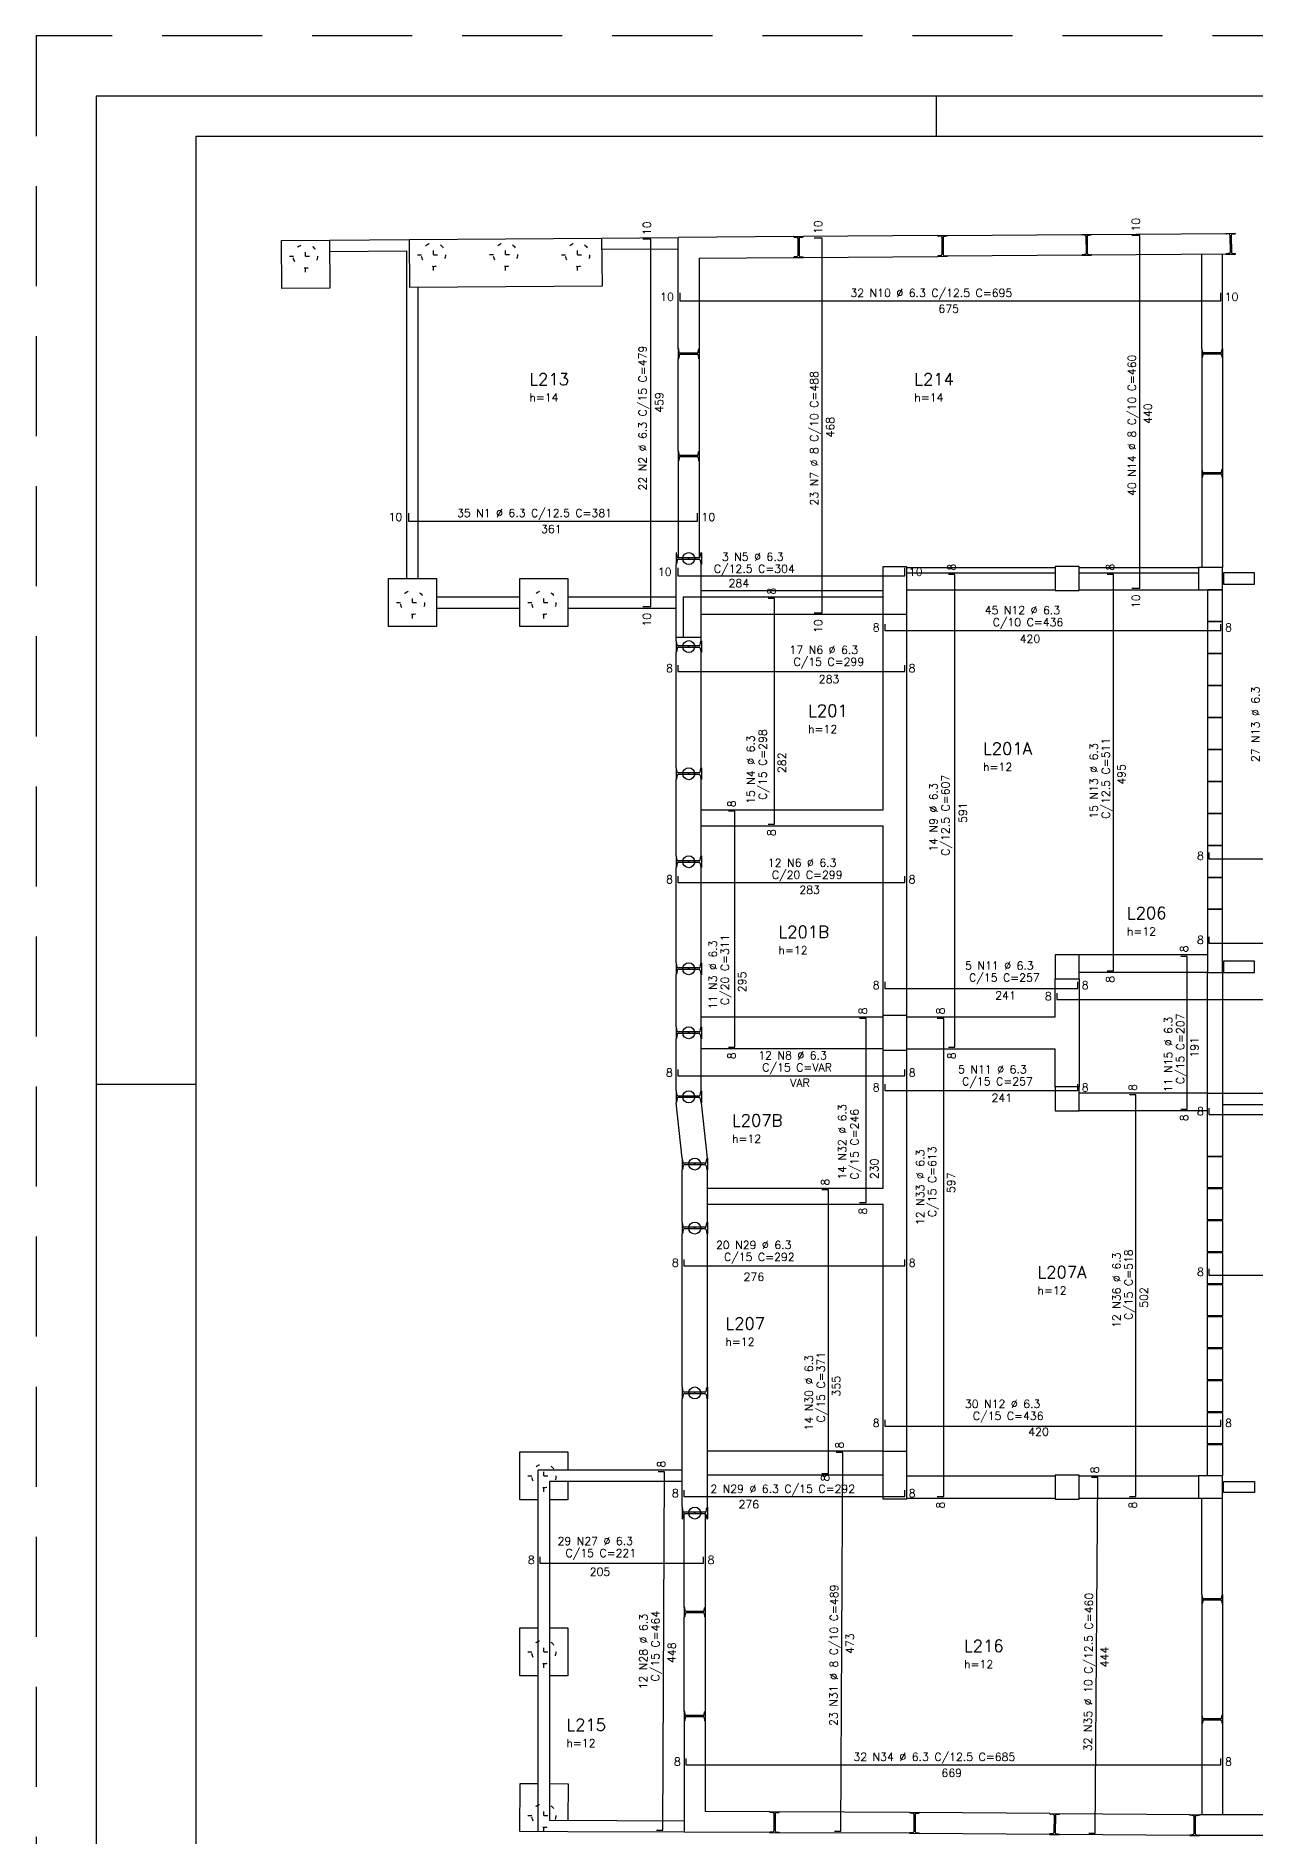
# Model space of a CAD drawing. Extents: x -1 to 121, y -1 to 86.
# Drawn here: x -1.35 to 29.11, y 40.82 to 85.8 of the extents above; entities that cross this region are included whole.
import ezdxf

# ---------------------------------------------------------------- set-up
doc = ezdxf.new("R2010")
doc.units = 0
doc.header["$MEASUREMENT"] = 0
doc.linetypes.add('ESTILO_TQS_0002', pattern=[0.4, 0.1, -0.3])
doc.linetypes.add('HIDDEN', pattern=[0.375, 0.25, -0.125])
doc.layers.get('0').update_dxf_attribs({"linetype": 'CONTINUOUS'})
doc.layers.get('Defpoints').update_dxf_attribs({"linetype": 'CONTINUOUS'})
for name, color, linetype in [('ARQ_FOLHA', 7, 'CONTINUOUS'), ('PENA_01', 1, 'CONTINUOUS'), ('PENA_02', 2, 'CONTINUOUS'), ('PENA_03', 3, 'CONTINUOUS'), ('PENA_05', 5, 'CONTINUOUS')]:
    doc.layers.add(name, color=color, linetype=linetype)
doc.styles.get("Standard").update_dxf_attribs({"font": 'ROMANS.SHX'})

# ---------------------------------------------------------------- blocks, each defined once
blk = doc.blocks.new('FOLHA A0 - 1189 X 841')
at = {"layer": 'ARQ_FOLHA', "color": 1}
for p, q in [((-979, 831), (-979, 841)), ((-1164, 594), (-1189, 594))]:
    blk.add_line(p, q, dxfattribs=at)
for points in [[(-1189, 0), (0, 0), (0, 841), (-1189, 841)], [(-10, 10), (-1164, 10), (-1164, 831), (-10, 831)]]:
    blk.add_lwpolyline(points, close=True, dxfattribs=at)
at = {"layer": 'Defpoints', "color": 8, "linetype": 'HIDDEN', "ltscale": 100}
blk.add_lwpolyline([(-1204, -15), (15, -15), (15, 856), (-1204, 856)], close=True, dxfattribs=at)
blk = doc.blocks.new('*U29')
blk.add_blockref('FOLHA A0 - 1189 X 841', (0, 0))

msp = doc.modelspace()

# ---------------------------------------------------------------- linework, layer by layer
at = {"layer": 'PENA_01', "linetype": 'Continuous'}
for p, q in [((4.787, 80.688), (5.986, 80.697)), ((4.796, 79.488), (4.787, 80.688)), ((5.986, 80.697), (7.988, 80.712)), ((5.986, 80.697), (5.996, 79.497)), ((7.988, 80.712), (12.788, 80.749)), ((7.997, 79.512), (7.988, 80.712)), ((12.788, 80.749), (14.704, 80.764)), ((12.788, 80.749), (12.797, 79.549)), ((17.584, 80.786), (14.704, 80.764)), ((14.704, 77.981), (14.704, 80.764)), ((17.584, 80.786), (17.826, 80.786)), ((17.671, 80.762), (17.596, 80.774)), ((17.689, 80.742), (17.689, 80.311)), ((17.705, 80.506), (17.705, 80.546)), ((17.721, 80.742), (17.721, 80.311)), ((17.739, 80.762), (17.813, 80.774)), ((21.184, 80.812), (17.826, 80.786)), ((21.184, 80.812), (21.426, 80.814)), ((21.271, 80.789), (21.196, 80.8)), ((21.289, 80.769), (21.292, 80.337)), ((21.307, 80.533), (21.307, 80.573)), ((21.321, 80.769), (21.325, 80.337)), ((21.339, 80.789), (21.413, 80.802)), ((21.426, 80.814), (24.784, 80.839)), ((25.025, 80.841), (28.384, 80.866)), ((5.989, 80.417), (7.924, 80.432)), ((7.924, 72.244), (7.924, 80.432)), ((12.79, 80.469), (14.704, 80.484)), ((15.224, 80.248), (17.588, 80.266)), ((15.224, 80.248), (15.224, 77.981)), ((17.584, 80.266), (17.826, 80.266)), ((17.671, 80.29), (17.596, 80.279)), ((17.739, 80.29), (17.813, 80.279)), ((17.826, 80.266), (21.188, 80.292)), ((21.188, 80.292), (21.429, 80.294)), ((21.275, 80.317), (21.2, 80.305)), ((21.342, 80.317), (21.417, 80.306)), ((24.788, 80.319), (21.429, 80.294)), ((28.387, 80.346), (25.029, 80.321)), ((27.784, 77.988), (27.784, 80.341)), ((28.304, 77.988), (28.304, 80.345)), ((5.996, 79.497), (4.796, 79.488)), ((12.797, 79.549), (7.997, 79.512)), ((8.204, 72.244), (8.204, 79.514)), ((14.704, 77.981), (14.704, 77.74)), ((14.728, 77.894), (14.716, 77.969)), ((14.728, 77.827), (14.716, 77.752)), ((15.18, 77.877), (14.748, 77.877)), ((15.18, 77.844), (14.748, 77.844)), ((14.944, 77.861), (14.984, 77.861)), ((15.2, 77.894), (15.212, 77.969)), ((15.2, 77.827), (15.212, 77.752)), ((15.224, 77.981), (15.224, 77.74)), ((14.704, 75.421), (14.704, 77.74)), ((15.224, 77.74), (15.224, 75.421)), ((27.784, 77.746), (27.784, 74.987)), ((28.304, 77.746), (28.304, 74.987)), ((14.704, 75.421), (14.704, 75.18)), ((14.704, 75.18), (14.704, 72.761)), ((14.728, 75.334), (14.716, 75.409)), ((14.728, 75.267), (14.716, 75.192)), ((15.18, 75.317), (14.748, 75.317)), ((15.18, 75.284), (14.748, 75.284)), ((14.944, 75.301), (14.984, 75.301)), ((15.2, 75.334), (15.212, 75.409)), ((15.2, 75.267), (15.212, 75.192)), ((15.224, 75.421), (15.224, 75.18)), ((15.224, 75.18), (15.224, 72.761)), ((27.784, 74.745), (27.784, 72.521)), ((28.304, 74.745), (28.304, 72.521)), ((14.647, 72.888), (14.647, 72.593)), ((14.676, 72.782), (14.662, 72.873)), ((15.252, 72.782), (15.266, 72.873)), ((15.281, 72.888), (15.281, 72.593)), ((14.654, 70.688), (14.654, 72.593)), ((14.676, 72.7), (14.662, 72.608)), ((15.227, 72.761), (14.701, 72.761)), ((15.227, 72.721), (14.701, 72.721)), ((14.944, 72.741), (14.984, 72.741)), ((15.252, 72.7), (15.266, 72.608)), ((15.274, 70.688), (15.274, 72.593)), ((20.404, 72.521), (24.124, 72.521)), ((24.724, 72.521), (27.704, 72.521)), ((7.464, 71.044), (7.464, 72.244)), ((7.464, 72.244), (8.664, 72.244)), ((8.664, 72.244), (8.664, 71.044)), ((10.747, 71.044), (10.747, 72.244)), ((10.747, 72.244), (11.947, 72.244)), ((11.947, 72.244), (11.947, 71.044)), ((29.104, 72.381), (28.324, 72.381)), ((28.324, 72.101), (29.104, 72.101)), ((29.104, 72.101), (29.104, 72.381)), ((8.664, 71.781), (10.747, 71.781)), ((11.947, 71.781), (14.647, 71.781)), ((15.274, 71.941), (19.824, 71.941)), ((20.404, 71.961), (24.124, 71.961)), ((24.724, 71.961), (27.704, 71.961)), ((27.924, 71.961), (27.924, 71.181)), ((28.304, 71.181), (28.304, 71.961)), ((8.664, 71.501), (10.747, 71.501)), ((11.947, 71.501), (14.647, 71.501)), ((19.824, 71.341), (15.274, 71.341)), ((19.824, 66.466), (19.824, 71.341)), ((20.404, 71.341), (20.404, 61.331)), ((27.924, 71.181), (28.304, 71.181)), ((27.924, 71.161), (27.924, 70.381)), ((28.304, 71.161), (27.924, 71.161)), ((28.304, 70.381), (28.304, 71.161)), ((8.664, 71.044), (7.464, 71.044)), ((11.947, 71.044), (10.747, 71.044)), ((14.647, 70.688), (14.647, 70.393)), ((14.654, 70.781), (15.274, 70.781)), ((14.676, 70.582), (14.662, 70.673)), ((15.252, 70.582), (15.266, 70.673)), ((15.281, 70.688), (15.281, 70.393)), ((14.654, 67.513), (14.654, 70.393)), ((14.676, 70.5), (14.662, 70.408)), ((15.227, 70.561), (14.701, 70.561)), ((15.227, 70.521), (14.701, 70.521)), ((14.944, 70.541), (14.984, 70.541)), ((15.252, 70.5), (15.266, 70.408)), ((15.274, 67.513), (15.274, 70.393)), ((27.924, 70.381), (28.304, 70.381)), ((27.924, 70.361), (27.924, 69.581)), ((28.304, 70.361), (27.924, 70.361)), ((28.304, 69.581), (28.304, 70.361)), ((27.924, 69.581), (28.304, 69.581)), ((27.924, 69.561), (27.924, 68.781)), ((28.304, 69.561), (27.924, 69.561)), ((28.304, 68.781), (28.304, 69.561)), ((27.924, 68.781), (28.304, 68.781)), ((27.924, 68.761), (27.924, 67.981)), ((28.304, 68.761), (27.924, 68.761)), ((28.304, 67.981), (28.304, 68.761)), ((27.924, 67.981), (28.304, 67.981)), ((27.924, 67.961), (27.924, 67.181)), ((28.304, 67.961), (27.924, 67.961)), ((28.304, 67.181), (28.304, 67.961)), ((14.647, 67.513), (14.647, 67.218)), ((14.676, 67.407), (14.662, 67.498)), ((15.252, 67.407), (15.266, 67.498)), ((15.281, 67.513), (15.281, 67.218)), ((14.654, 65.313), (14.654, 67.218)), ((14.676, 67.325), (14.662, 67.233)), ((15.227, 67.386), (14.701, 67.386)), ((15.227, 67.346), (14.701, 67.346)), ((14.944, 67.366), (14.984, 67.366)), ((15.252, 67.325), (15.266, 67.233)), ((15.274, 65.313), (15.274, 67.218)), ((27.924, 67.181), (28.304, 67.181)), ((27.924, 67.161), (27.924, 66.381)), ((28.304, 67.161), (27.924, 67.161)), ((28.304, 66.381), (28.304, 67.161)), ((15.274, 66.466), (19.824, 66.466)), ((27.924, 66.381), (28.304, 66.381)), ((27.924, 66.361), (27.924, 65.581)), ((28.304, 66.361), (27.924, 66.361)), ((28.304, 65.581), (28.304, 66.361)), ((15.274, 66.066), (19.824, 66.066)), ((19.824, 61.331), (19.824, 66.066)), ((14.647, 65.313), (14.647, 65.018)), ((14.676, 65.207), (14.662, 65.298)), ((15.252, 65.207), (15.266, 65.298)), ((15.281, 65.313), (15.281, 65.018)), ((27.924, 65.581), (28.304, 65.581)), ((27.924, 65.561), (27.924, 64.781)), ((28.304, 65.561), (27.924, 65.561)), ((28.304, 64.781), (28.304, 65.561)), ((14.654, 62.638), (14.654, 65.018)), ((14.676, 65.125), (14.662, 65.033)), ((15.227, 65.186), (14.701, 65.186)), ((15.227, 65.146), (14.701, 65.146)), ((14.944, 65.166), (14.984, 65.166)), ((15.252, 65.125), (15.266, 65.033)), ((15.274, 62.638), (15.274, 65.018)), ((27.924, 64.781), (28.304, 64.781)), ((27.924, 64.761), (27.924, 63.981)), ((28.304, 64.761), (27.924, 64.761)), ((28.304, 63.981), (28.304, 64.761)), ((27.924, 63.981), (28.304, 63.981)), ((14.647, 62.638), (14.647, 62.344)), ((14.676, 62.532), (14.662, 62.623)), ((15.252, 62.532), (15.266, 62.623)), ((15.281, 62.638), (15.281, 62.344)), ((27.924, 62.841), (24.724, 62.841)), ((29.104, 62.681), (28.324, 62.681)), ((28.324, 62.681), (28.324, 62.401)), ((29.104, 62.401), (29.104, 62.681)), ((14.654, 61.039), (14.654, 62.345)), ((14.676, 62.45), (14.662, 62.359)), ((15.227, 62.511), (14.701, 62.511)), ((15.227, 62.471), (14.701, 62.471)), ((14.944, 62.491), (14.984, 62.491)), ((15.252, 62.45), (15.266, 62.359)), ((15.274, 61.039), (15.274, 62.345)), ((24.124, 61.291), (24.124, 62.241)), ((27.924, 62.401), (24.724, 62.401)), ((24.724, 62.241), (24.724, 59.541)), ((27.924, 59.381), (27.924, 62.401)), ((28.304, 62.401), (28.304, 59.381)), ((28.324, 62.401), (29.104, 62.401)), ((15.274, 61.291), (19.824, 61.291)), ((20.404, 61.291), (24.124, 61.291)), ((14.647, 61.039), (14.647, 60.744)), ((14.654, 59.438), (14.654, 60.744)), ((14.676, 60.933), (14.662, 61.024)), ((14.676, 60.851), (14.662, 60.759)), ((15.227, 60.912), (14.701, 60.912)), ((15.227, 60.872), (14.701, 60.872)), ((14.944, 60.892), (14.984, 60.892)), ((15.252, 60.933), (15.266, 61.024)), ((15.252, 60.851), (15.266, 60.759)), ((15.274, 59.438), (15.274, 60.744)), ((15.281, 61.039), (15.281, 60.744)), ((19.824, 60.491), (15.274, 60.491)), ((19.824, 57.011), (19.824, 60.451)), ((20.404, 60.491), (24.124, 60.491)), ((20.404, 60.451), (20.404, 50.441)), ((24.124, 59.541), (24.124, 60.491)), ((14.647, 59.438), (14.647, 59.144)), ((14.676, 59.332), (14.662, 59.423)), ((15.252, 59.332), (15.266, 59.423)), ((15.281, 59.438), (15.281, 59.144)), ((27.924, 59.381), (24.724, 59.381)), ((28.304, 59.381), (35.124, 59.381)), ((14.804, 57.759), (14.654, 59.145)), ((14.676, 59.25), (14.662, 59.159)), ((15.227, 59.311), (14.701, 59.311)), ((15.227, 59.271), (14.701, 59.271)), ((14.944, 59.291), (14.984, 59.291)), ((15.252, 59.25), (15.266, 59.159)), ((15.274, 59.143), (15.424, 57.758)), ((27.924, 58.941), (24.724, 58.941)), ((28.304, 59.101), (35.124, 59.101)), ((14.797, 57.758), (14.797, 57.464)), ((14.826, 57.652), (14.812, 57.743)), ((15.377, 57.631), (14.851, 57.631)), ((15.377, 57.591), (14.851, 57.591)), ((15.094, 57.611), (15.134, 57.611)), ((15.402, 57.652), (15.416, 57.743)), ((15.431, 57.758), (15.431, 57.464)), ((27.924, 57.021), (27.924, 57.801)), ((27.924, 57.801), (28.304, 57.801)), ((28.304, 57.801), (28.304, 57.021)), ((14.804, 56.158), (14.804, 57.464)), ((14.826, 57.57), (14.812, 57.479)), ((15.402, 57.57), (15.416, 57.479)), ((15.424, 57.464), (15.424, 56.158)), ((15.424, 57.011), (19.824, 57.011)), ((28.304, 57.021), (27.924, 57.021)), ((27.924, 56.221), (27.924, 57.001)), ((27.924, 57.001), (28.304, 57.001)), ((28.304, 57.001), (28.304, 56.221)), ((15.424, 56.611), (19.824, 56.611)), ((19.824, 50.441), (19.824, 56.611)), ((14.797, 56.158), (14.797, 55.864)), ((14.804, 52.038), (14.804, 55.864)), ((14.826, 56.052), (14.812, 56.143)), ((14.826, 55.97), (14.812, 55.879)), ((15.377, 56.031), (14.851, 56.031)), ((15.377, 55.991), (14.851, 55.991)), ((15.094, 56.011), (15.134, 56.011)), ((15.402, 56.052), (15.416, 56.143)), ((15.402, 55.97), (15.416, 55.879)), ((15.424, 55.864), (15.424, 52.038)), ((15.431, 56.158), (15.431, 55.864)), ((28.304, 56.221), (27.924, 56.221)), ((27.924, 55.421), (27.924, 56.201)), ((27.924, 56.201), (28.304, 56.201)), ((28.304, 56.201), (28.304, 55.421)), ((28.304, 55.421), (27.924, 55.421)), ((27.924, 54.621), (27.924, 55.401)), ((27.924, 55.401), (28.304, 55.401)), ((28.304, 55.401), (28.304, 54.621)), ((28.304, 54.621), (27.924, 54.621)), ((27.924, 53.821), (27.924, 54.601)), ((27.924, 54.601), (28.304, 54.601)), ((28.304, 54.601), (28.304, 53.821)), ((28.304, 53.821), (27.924, 53.821)), ((27.924, 53.021), (27.924, 53.801)), ((27.924, 53.801), (28.304, 53.801)), ((28.304, 53.801), (28.304, 53.021)), ((28.304, 53.021), (27.924, 53.021)), ((27.924, 52.221), (27.924, 53.001)), ((27.924, 53.001), (28.304, 53.001)), ((28.304, 53.001), (28.304, 52.221)), ((28.304, 52.221), (27.924, 52.221)), ((27.924, 51.421), (27.924, 52.201)), ((27.924, 52.201), (28.304, 52.201)), ((28.304, 52.201), (28.304, 51.421)), ((14.797, 52.038), (14.797, 51.744)), ((14.804, 49.038), (14.804, 51.744)), ((14.826, 51.932), (14.812, 52.023)), ((14.826, 51.85), (14.812, 51.759)), ((15.377, 51.911), (14.851, 51.911)), ((15.377, 51.871), (14.851, 51.871)), ((15.094, 51.891), (15.134, 51.891)), ((15.402, 51.932), (15.416, 52.023)), ((15.402, 51.85), (15.416, 51.759)), ((15.424, 51.744), (15.424, 49.038)), ((15.431, 52.038), (15.431, 51.744)), ((28.304, 51.421), (27.924, 51.421)), ((27.924, 50.621), (27.924, 51.401)), ((27.924, 51.401), (28.304, 51.401)), ((28.304, 51.401), (28.304, 50.621)), ((10.747, 49.221), (10.747, 50.421)), ((10.747, 50.421), (11.947, 50.421)), ((11.947, 50.421), (11.947, 49.961)), ((19.824, 50.441), (15.424, 50.441)), ((28.304, 50.621), (27.924, 50.621)), ((27.924, 49.821), (27.924, 50.601)), ((27.924, 50.601), (28.304, 50.601)), ((28.304, 50.601), (28.304, 49.821)), ((14.804, 49.961), (11.204, 49.961)), ((11.204, 40.931), (11.204, 49.961)), ((14.804, 49.681), (11.484, 49.681)), ((11.484, 49.681), (11.484, 41.21)), ((11.947, 49.681), (11.947, 49.221)), ((19.824, 49.841), (15.424, 49.841)), ((20.404, 49.821), (24.124, 49.821)), ((24.724, 49.821), (27.704, 49.821)), ((28.324, 49.681), (29.104, 49.681)), ((28.324, 49.401), (28.324, 49.681)), ((29.104, 49.681), (29.104, 49.401)), ((11.204, 49.221), (10.747, 49.221)), ((11.947, 49.221), (11.484, 49.221)), ((14.797, 49.038), (14.797, 48.744)), ((15.431, 49.038), (15.431, 48.744)), ((20.404, 49.261), (24.124, 49.261)), ((24.724, 49.261), (27.704, 49.261)), ((27.784, 46.854), (27.784, 49.261)), ((28.304, 46.854), (28.304, 49.261)), ((29.104, 49.401), (28.324, 49.401)), ((14.826, 48.932), (14.812, 49.023)), ((14.826, 48.85), (14.812, 48.759)), ((15.377, 48.911), (14.851, 48.911)), ((15.377, 48.871), (14.851, 48.871)), ((14.854, 46.535), (14.854, 48.871)), ((15.094, 48.891), (15.134, 48.891)), ((15.374, 48.871), (15.374, 46.535)), ((15.402, 48.932), (15.416, 49.023)), ((15.402, 48.85), (15.416, 48.759)), ((14.854, 46.535), (14.854, 46.293)), ((14.878, 46.448), (14.866, 46.523)), ((14.878, 46.38), (14.866, 46.306)), ((15.33, 46.431), (14.898, 46.431)), ((15.33, 46.398), (14.898, 46.398)), ((15.094, 46.414), (15.134, 46.414)), ((15.35, 46.448), (15.362, 46.523)), ((15.35, 46.38), (15.362, 46.306)), ((15.374, 46.535), (15.374, 46.293)), ((27.784, 46.612), (27.784, 43.854)), ((28.304, 46.612), (28.304, 43.854)), ((10.744, 44.821), (10.744, 46.021)), ((10.744, 46.021), (11.204, 46.021)), ((11.484, 46.021), (11.944, 46.021)), ((11.944, 46.021), (11.944, 44.821)), ((14.854, 43.935), (14.854, 46.293)), ((15.374, 46.293), (15.374, 43.935)), ((11.204, 44.821), (10.744, 44.821)), ((11.944, 44.821), (11.484, 44.821)), ((14.854, 43.935), (14.854, 43.693)), ((14.854, 43.693), (14.854, 40.914)), ((14.878, 43.848), (14.866, 43.923)), ((14.878, 43.78), (14.866, 43.706)), ((15.33, 43.831), (14.898, 43.831)), ((15.33, 43.798), (14.898, 43.798)), ((15.094, 43.814), (15.134, 43.814)), ((15.35, 43.848), (15.362, 43.923)), ((15.35, 43.78), (15.362, 43.706)), ((15.374, 43.935), (15.374, 43.693)), ((15.374, 43.693), (15.374, 41.432)), ((27.784, 43.612), (27.784, 41.353)), ((28.304, 43.612), (28.304, 41.353)), ((10.745, 40.933), (10.751, 42.133)), ((10.751, 42.133), (11.204, 42.131)), ((11.484, 42.13), (11.951, 42.128)), ((11.951, 42.128), (11.946, 41.208)), ((16.986, 41.425), (15.374, 41.432)), ((16.986, 41.425), (17.227, 41.423)), ((17.073, 41.4), (16.998, 41.412)), ((17.09, 41.38), (17.088, 40.948)), ((17.123, 41.38), (17.121, 40.948)), ((17.14, 41.4), (17.215, 41.411)), ((20.488, 41.409), (17.227, 41.423)), ((20.488, 41.409), (20.729, 41.406)), ((20.575, 41.384), (20.5, 41.396)), ((20.642, 41.383), (20.717, 41.394)), ((23.988, 41.381), (20.729, 41.406)), ((11.945, 40.928), (10.745, 40.933)), ((14.854, 41.194), (11.484, 41.21)), ((17.105, 41.144), (17.105, 41.184)), ((20.592, 41.363), (20.588, 40.932)), ((20.606, 41.127), (20.606, 41.167)), ((20.625, 41.363), (20.62, 40.931)), ((27.483, 41.353), (24.229, 41.378)), ((31.083, 41.353), (27.725, 41.353)), ((14.854, 40.914), (11.945, 40.928)), ((16.986, 40.905), (14.854, 40.914)), ((16.983, 40.905), (17.225, 40.903)), ((17.07, 40.928), (16.996, 40.917)), ((17.138, 40.928), (17.213, 40.916)), ((20.488, 40.889), (17.225, 40.903)), ((20.483, 40.889), (20.724, 40.886)), ((20.57, 40.912), (20.495, 40.901)), ((20.638, 40.911), (20.712, 40.899)), ((23.988, 40.861), (20.724, 40.886)), ((27.483, 40.833), (24.224, 40.858)), ((31.083, 40.833), (27.725, 40.833))]:
    msp.add_line(p, q, dxfattribs=at)
at = {"layer": 'PENA_01', "linetype": 'ESTILO_TQS_0002'}
for p, q in [((5.386, 79.895), (5.386, 80.695)), ((8.586, 79.935), (8.586, 80.734)), ((10.386, 79.935), (10.386, 80.735)), ((12.187, 79.935), (12.187, 80.734)), ((4.987, 80.295), (5.786, 80.295)), ((8.187, 80.334), (8.986, 80.334)), ((9.987, 80.335), (10.786, 80.335)), ((11.787, 80.334), (12.586, 80.334)), ((8.064, 71.244), (8.064, 72.044)), ((11.347, 71.244), (11.347, 72.044)), ((7.664, 71.644), (8.464, 71.644)), ((10.947, 71.644), (11.747, 71.644)), ((11.347, 49.421), (11.347, 50.221)), ((10.947, 49.821), (11.747, 49.821)), ((11.344, 45.021), (11.344, 45.821)), ((10.944, 45.421), (11.744, 45.421)), ((11.344, 40.932), (11.344, 41.732)), ((10.944, 41.332), (11.744, 41.332))]:
    msp.add_line(p, q, dxfattribs=at)
for centre in [(5.386, 80.295), (8.586, 80.334), (10.386, 80.335), (12.187, 80.334), (8.064, 71.644), (11.347, 71.644), (11.347, 49.821), (11.344, 45.421), (11.344, 41.332)]:
    msp.add_circle(centre, 0.3, dxfattribs=at)
at = {"layer": 'PENA_01', "linetype": 'Continuous'}
for centre in [(14.964, 72.741), (14.964, 70.541), (14.964, 67.366), (14.964, 65.166), (14.964, 62.491), (14.964, 60.892), (14.964, 59.291), (15.114, 57.611), (15.114, 56.011), (15.114, 51.891), (15.114, 48.891)]:
    msp.add_circle(centre, 0.15, dxfattribs=at)
for centre, radius, start, end in [((17.596, 80.786), 0.0123, 180, 270), ((17.668, 80.742), 0.0205, 0, 81.1582), ((17.742, 80.742), 0.0205, 98.8418, 180), ((17.813, 80.786), 0.0123, 270, 0), ((21.196, 80.812), 0.0123, 180.4262, 270.4262), ((21.268, 80.769), 0.0205, 0.4262, 81.5844), ((21.342, 80.769), 0.0205, 99.2681, 180.4262), ((21.413, 80.814), 0.0123, 270.4262, 0.4262), ((17.596, 80.266), 0.0123, 90, 180), ((17.668, 80.311), 0.0205, 278.8418, 0), ((17.742, 80.311), 0.0205, 180, 261.1582), ((17.813, 80.266), 0.0123, 0, 90), ((21.2, 80.292), 0.0123, 90.4262, 180.4262), ((21.271, 80.337), 0.0205, 279.2681, 0.4262), ((21.345, 80.338), 0.0205, 180.4262, 261.5844), ((21.417, 80.294), 0.0123, 0.4262, 90.4262), ((14.704, 77.969), 0.0123, 0, 90), ((14.748, 77.897), 0.0205, 188.8418, 270), ((14.748, 77.824), 0.0205, 90, 171.1582), ((15.18, 77.897), 0.0205, 270, 351.1582), ((15.18, 77.824), 0.0205, 8.8418, 90), ((15.224, 77.969), 0.0123, 90, 180), ((14.704, 77.752), 0.0123, 270, 0), ((15.224, 77.752), 0.0123, 180, 270), ((14.704, 75.409), 0.0123, 0, 90), ((14.704, 75.192), 0.0123, 270, 0), ((14.748, 75.337), 0.0205, 188.8418, 270), ((14.748, 75.264), 0.0205, 90, 171.1582), ((15.18, 75.337), 0.0205, 270, 351.1582), ((15.18, 75.264), 0.0205, 8.8418, 90), ((15.224, 75.409), 0.0123, 90, 180), ((15.224, 75.192), 0.0123, 180, 270), ((14.647, 72.873), 0.015, 0, 90), ((15.281, 72.873), 0.015, 90, 180), ((14.647, 72.608), 0.015, 270, 0), ((14.701, 72.786), 0.025, 188.8418, 270), ((14.701, 72.696), 0.025, 90, 171.1582), ((15.227, 72.786), 0.025, 270, 351.1582), ((15.227, 72.696), 0.025, 8.8418, 90), ((15.281, 72.608), 0.015, 180, 270), ((14.647, 70.673), 0.015, 0, 90), ((15.281, 70.673), 0.015, 90, 180), ((14.647, 70.408), 0.015, 270, 0), ((14.701, 70.586), 0.025, 188.8418, 270), ((14.701, 70.496), 0.025, 90, 171.1582), ((15.227, 70.586), 0.025, 270, 351.1582), ((15.227, 70.496), 0.025, 8.8418, 90), ((15.281, 70.408), 0.015, 180, 270), ((14.647, 67.498), 0.015, 0, 90), ((15.281, 67.498), 0.015, 90, 180), ((14.647, 67.233), 0.015, 270, 0), ((14.701, 67.411), 0.025, 188.8418, 270), ((14.701, 67.321), 0.025, 90, 171.1582), ((15.227, 67.411), 0.025, 270, 351.1582), ((15.227, 67.321), 0.025, 8.8418, 90), ((15.281, 67.233), 0.015, 180, 270), ((14.647, 65.298), 0.015, 0, 90), ((15.281, 65.298), 0.015, 90, 180), ((14.647, 65.033), 0.015, 270, 0), ((14.701, 65.211), 0.025, 188.8418, 270), ((14.701, 65.121), 0.025, 90, 171.1582), ((15.227, 65.211), 0.025, 270, 351.1582), ((15.227, 65.121), 0.025, 8.8418, 90), ((15.281, 65.033), 0.015, 180, 270), ((14.647, 62.623), 0.015, 0, 90), ((14.701, 62.536), 0.025, 188.8418, 270), ((15.227, 62.536), 0.025, 270, 351.1582), ((15.281, 62.623), 0.015, 90, 180), ((14.647, 62.359), 0.015, 270, 0), ((14.701, 62.446), 0.025, 90, 171.1582), ((15.227, 62.446), 0.025, 8.8418, 90), ((15.281, 62.359), 0.015, 180, 270), ((14.647, 61.024), 0.015, 0, 90), ((14.647, 60.759), 0.015, 270, 0), ((14.701, 60.937), 0.025, 188.8418, 270), ((14.701, 60.847), 0.025, 90, 171.1582), ((15.227, 60.937), 0.025, 270, 351.1582), ((15.227, 60.847), 0.025, 8.8418, 90), ((15.281, 61.024), 0.015, 90, 180), ((15.281, 60.759), 0.015, 180, 270), ((14.647, 59.423), 0.015, 0, 90), ((15.281, 59.423), 0.015, 90, 180), ((14.647, 59.159), 0.015, 270, 0), ((14.701, 59.336), 0.025, 188.8418, 270), ((14.701, 59.246), 0.025, 90, 171.1582), ((15.227, 59.336), 0.025, 270, 351.1582), ((15.227, 59.246), 0.025, 8.8418, 90), ((15.281, 59.159), 0.015, 180, 270), ((14.797, 57.743), 0.015, 0, 90), ((14.851, 57.656), 0.025, 188.8418, 270), ((14.851, 57.566), 0.025, 90, 171.1582), ((15.377, 57.656), 0.025, 270, 351.1582), ((15.377, 57.566), 0.025, 8.8418, 90), ((15.431, 57.743), 0.015, 90, 180), ((14.797, 57.479), 0.015, 270, 0), ((15.431, 57.479), 0.015, 180, 270), ((14.797, 56.143), 0.015, 0, 90), ((14.797, 55.879), 0.015, 270, 0), ((14.851, 56.056), 0.025, 188.8418, 270), ((14.851, 55.966), 0.025, 90, 171.1582), ((15.377, 56.056), 0.025, 270, 351.1582), ((15.377, 55.966), 0.025, 8.8418, 90), ((15.431, 56.143), 0.015, 90, 180), ((15.431, 55.879), 0.015, 180, 270), ((14.797, 52.023), 0.015, 0, 90), ((14.797, 51.759), 0.015, 270, 0), ((14.851, 51.936), 0.025, 188.8418, 270), ((14.851, 51.846), 0.025, 90, 171.1582), ((15.377, 51.936), 0.025, 270, 351.1582), ((15.377, 51.846), 0.025, 8.8418, 90), ((15.431, 52.023), 0.015, 90, 180), ((15.431, 51.759), 0.015, 180, 270), ((14.797, 49.023), 0.015, 0, 90), ((15.431, 49.023), 0.015, 90, 180), ((14.797, 48.759), 0.015, 270, 0), ((14.851, 48.936), 0.025, 188.8418, 270), ((14.851, 48.846), 0.025, 90, 171.1582), ((15.377, 48.936), 0.025, 270, 351.1582), ((15.377, 48.846), 0.025, 8.8418, 90), ((15.431, 48.759), 0.015, 180, 270), ((14.854, 46.523), 0.0123, 0, 90), ((14.898, 46.451), 0.0205, 188.8418, 270), ((14.898, 46.377), 0.0205, 90, 171.1582), ((15.33, 46.451), 0.0205, 270, 351.1582), ((15.33, 46.377), 0.0205, 8.8418, 90), ((15.374, 46.523), 0.0123, 90, 180), ((14.854, 46.306), 0.0123, 270, 0), ((15.374, 46.306), 0.0123, 180, 270), ((14.854, 43.923), 0.0123, 0, 90), ((14.854, 43.706), 0.0123, 270, 0), ((14.898, 43.851), 0.0205, 188.8418, 270), ((14.898, 43.777), 0.0205, 90, 171.1582), ((15.33, 43.851), 0.0205, 270, 351.1582), ((15.33, 43.777), 0.0205, 8.8418, 90), ((15.374, 43.923), 0.0123, 90, 180), ((15.374, 43.706), 0.0123, 180, 270), ((16.998, 41.425), 0.0123, 179.7284, 269.7284), ((17.069, 41.38), 0.0205, 359.7284, 80.8865), ((17.143, 41.38), 0.0205, 98.5702, 179.7284), ((17.215, 41.423), 0.0123, 269.7284, 359.7284), ((20.5, 41.408), 0.0123, 179.4352, 269.4352), ((20.571, 41.364), 0.0205, 359.4352, 80.5934), ((20.645, 41.363), 0.0205, 98.277, 179.4352), ((20.717, 41.406), 0.0123, 269.4352, 359.4352), ((17.067, 40.948), 0.0205, 278.5702, 359.7284), ((17.141, 40.948), 0.0205, 179.7284, 260.8865), ((20.567, 40.932), 0.0205, 278.277, 359.4352), ((20.641, 40.931), 0.0205, 179.4352, 260.5934), ((16.996, 40.905), 0.0123, 89.7284, 179.7284), ((17.213, 40.903), 0.0123, 359.7284, 89.7284), ((20.495, 40.888), 0.0123, 89.4352, 179.4352), ((20.712, 40.886), 0.0123, 359.4352, 89.4352)]:
    msp.add_arc(centre, radius, start, end, dxfattribs=at)
at = {"layer": 'PENA_02', "linetype": 'Continuous'}
for p, q in [((19.824, 72.541), (20.404, 72.541)), ((19.824, 71.341), (19.824, 72.541)), ((20.404, 72.541), (20.404, 71.341)), ((24.724, 72.541), (24.124, 72.541)), ((24.124, 72.541), (24.124, 71.941)), ((24.724, 71.941), (24.724, 72.541)), ((28.304, 72.521), (27.704, 72.521)), ((27.704, 72.521), (27.704, 71.961)), ((28.304, 71.961), (28.304, 72.521)), ((28.324, 72.381), (28.324, 72.101)), ((24.124, 71.941), (24.724, 71.941)), ((27.704, 71.961), (28.304, 71.961)), ((28.304, 71.961), (27.924, 71.961)), ((20.404, 71.341), (19.824, 71.341)), ((28.304, 63.981), (27.924, 63.981)), ((27.924, 63.981), (27.924, 62.401)), ((28.304, 62.401), (28.304, 63.981)), ((24.724, 62.841), (24.124, 62.841)), ((24.124, 62.841), (24.124, 62.241)), ((24.724, 62.241), (24.724, 62.841)), ((24.124, 62.241), (24.724, 62.241)), ((27.924, 62.401), (28.304, 62.401)), ((19.824, 61.331), (20.404, 61.331)), ((19.824, 60.451), (19.824, 61.331)), ((20.404, 61.331), (20.404, 60.451)), ((20.404, 60.451), (19.824, 60.451)), ((24.724, 59.541), (24.124, 59.541)), ((24.124, 59.541), (24.124, 58.941)), ((24.724, 58.941), (24.724, 59.541)), ((27.924, 59.381), (28.304, 59.381)), ((27.924, 57.801), (27.924, 59.381)), ((28.304, 59.381), (28.304, 57.801)), ((24.124, 58.941), (24.724, 58.941)), ((28.304, 57.801), (27.924, 57.801)), ((19.824, 50.441), (20.404, 50.441)), ((19.824, 49.241), (19.824, 50.441)), ((20.404, 50.441), (20.404, 49.241)), ((24.724, 49.841), (24.124, 49.841)), ((24.124, 49.841), (24.124, 49.241)), ((24.724, 49.241), (24.724, 49.841)), ((28.304, 49.821), (27.704, 49.821)), ((27.704, 49.821), (27.704, 49.261)), ((28.304, 49.821), (27.924, 49.821)), ((28.304, 49.261), (28.304, 49.821)), ((20.404, 49.241), (19.824, 49.241)), ((24.124, 49.241), (24.724, 49.241)), ((27.704, 49.261), (28.304, 49.261))]:
    msp.add_line(p, q, dxfattribs=at)
at = {"layer": 'PENA_03', "linetype": 'Continuous'}
for p, q in [((17.584, 80.786), (17.596, 80.774)), ((17.596, 80.774), (17.671, 80.762)), ((17.671, 80.762), (17.689, 80.742)), ((24.784, 80.839), (25.025, 80.841)), ((24.871, 80.816), (24.796, 80.827)), ((24.888, 80.796), (24.892, 80.364)), ((24.907, 80.56), (24.906, 80.6)), ((24.921, 80.796), (24.924, 80.364)), ((24.938, 80.816), (25.013, 80.828)), ((28.384, 80.866), (28.625, 80.868)), ((28.471, 80.843), (28.396, 80.854)), ((28.488, 80.822), (28.492, 80.391)), ((28.506, 80.587), (28.506, 80.627)), ((28.521, 80.823), (28.524, 80.391)), ((28.538, 80.843), (28.613, 80.855)), ((24.788, 80.319), (25.029, 80.321)), ((24.875, 80.344), (24.8, 80.331)), ((24.942, 80.344), (25.017, 80.333)), ((28.387, 80.346), (28.629, 80.348)), ((28.474, 80.37), (28.4, 80.358)), ((28.542, 80.371), (28.617, 80.36)), ((27.784, 77.988), (27.784, 77.746)), ((27.808, 77.901), (27.797, 77.975)), ((27.808, 77.833), (27.797, 77.758)), ((28.26, 77.883), (27.828, 77.883)), ((28.26, 77.85), (27.828, 77.85)), ((28.024, 77.867), (28.064, 77.867)), ((28.28, 77.901), (28.292, 77.975)), ((28.28, 77.833), (28.292, 77.758)), ((28.304, 77.988), (28.304, 77.746)), ((27.784, 74.987), (27.784, 74.745)), ((27.808, 74.9), (27.797, 74.975)), ((27.808, 74.832), (27.797, 74.757)), ((28.26, 74.882), (27.828, 74.882)), ((28.26, 74.85), (27.828, 74.85)), ((28.024, 74.866), (28.064, 74.866)), ((28.28, 74.9), (28.292, 74.975)), ((28.28, 74.832), (28.292, 74.757)), ((28.304, 74.987), (28.304, 74.745)), ((20.404, 72.381), (24.124, 72.381)), ((24.724, 72.381), (27.704, 72.381)), ((14.824, 71.781), (14.824, 70.781)), ((14.824, 71.781), (19.824, 71.781)), ((27.784, 46.854), (27.784, 46.612)), ((27.808, 46.767), (27.796, 46.842)), ((28.28, 46.767), (28.292, 46.842)), ((28.304, 46.854), (28.304, 46.612)), ((27.808, 46.699), (27.796, 46.625)), ((28.26, 46.749), (27.828, 46.749)), ((28.26, 46.717), (27.828, 46.717)), ((28.024, 46.733), (28.064, 46.733)), ((28.28, 46.699), (28.292, 46.625)), ((27.784, 43.854), (27.784, 43.612)), ((27.808, 43.767), (27.796, 43.842)), ((27.808, 43.699), (27.796, 43.625)), ((28.26, 43.749), (27.828, 43.749)), ((28.26, 43.717), (27.828, 43.717)), ((28.024, 43.733), (28.064, 43.733)), ((28.28, 43.767), (28.292, 43.842)), ((28.28, 43.699), (28.292, 43.625)), ((28.304, 43.854), (28.304, 43.612)), ((23.988, 41.381), (24.229, 41.378)), ((24.075, 41.356), (24, 41.368)), ((24.092, 41.336), (24.088, 40.904)), ((24.106, 41.1), (24.106, 41.14)), ((24.125, 41.335), (24.12, 40.904)), ((24.142, 41.355), (24.217, 41.366)), ((27.483, 41.353), (27.725, 41.353)), ((27.57, 41.329), (27.496, 41.341)), ((27.588, 41.309), (27.588, 40.877)), ((27.604, 41.073), (27.604, 41.113)), ((27.621, 41.309), (27.621, 40.877)), ((27.638, 41.329), (27.713, 41.341)), ((23.983, 40.861), (24.224, 40.858)), ((24.07, 40.884), (23.995, 40.873)), ((24.138, 40.883), (24.212, 40.871)), ((27.483, 40.833), (27.725, 40.833)), ((27.57, 40.857), (27.496, 40.845)), ((27.638, 40.857), (27.713, 40.845))]:
    msp.add_line(p, q, dxfattribs=at)
for centre, radius, start, end in [((24.796, 80.839), 0.0123, 180.4262, 270.4262), ((24.868, 80.796), 0.0205, 0.4262, 81.5844), ((24.942, 80.796), 0.0205, 99.2681, 180.4262), ((25.013, 80.841), 0.0123, 270.4262, 0.4262), ((28.396, 80.866), 0.0123, 180.4262, 270.4262), ((28.468, 80.822), 0.0205, 0.4262, 81.5844), ((28.542, 80.823), 0.0205, 99.2681, 180.4262), ((28.613, 80.868), 0.0123, 270.4262, 0.4262), ((24.8, 80.319), 0.0123, 90.4262, 180.4262), ((24.871, 80.364), 0.0205, 279.2681, 0.4262), ((24.945, 80.364), 0.0205, 180.4262, 261.5844), ((25.017, 80.321), 0.0123, 0.4262, 90.4262), ((28.4, 80.346), 0.0123, 90.4262, 180.4262), ((28.471, 80.391), 0.0205, 279.2681, 0.4262), ((28.545, 80.391), 0.0205, 180.4262, 261.5844), ((28.617, 80.348), 0.0123, 0.4262, 90.4262), ((27.784, 77.975), 0.0123, 0, 90), ((27.828, 77.904), 0.0205, 188.8418, 270), ((27.828, 77.83), 0.0205, 90, 171.1582), ((28.26, 77.904), 0.0205, 270, 351.1582), ((28.26, 77.83), 0.0205, 8.8418, 90), ((28.304, 77.975), 0.0123, 90, 180), ((27.784, 77.758), 0.0123, 270, 0), ((28.304, 77.758), 0.0123, 180, 270), ((27.784, 74.975), 0.0123, 0, 90), ((27.784, 74.757), 0.0123, 270, 0), ((27.828, 74.903), 0.0205, 188.8418, 270), ((27.828, 74.829), 0.0205, 90, 171.1582), ((28.26, 74.903), 0.0205, 270, 351.1582), ((28.26, 74.829), 0.0205, 8.8418, 90), ((28.304, 74.975), 0.0123, 90, 180), ((28.304, 74.757), 0.0123, 180, 270), ((27.784, 46.842), 0.0123, 0, 90), ((28.304, 46.842), 0.0123, 90, 180), ((27.784, 46.625), 0.0123, 270, 0), ((27.828, 46.77), 0.0205, 188.8418, 270), ((27.828, 46.696), 0.0205, 90, 171.1582), ((28.26, 46.77), 0.0205, 270, 351.1582), ((28.26, 46.696), 0.0205, 8.8418, 90), ((28.304, 46.625), 0.0123, 180, 270), ((27.784, 43.842), 0.0123, 0, 90), ((27.828, 43.77), 0.0205, 188.8418, 270), ((27.828, 43.696), 0.0205, 90, 171.1582), ((28.26, 43.77), 0.0205, 270, 351.1582), ((28.26, 43.696), 0.0205, 8.8418, 90), ((28.304, 43.842), 0.0123, 90, 180), ((27.784, 43.625), 0.0123, 270, 0), ((28.304, 43.625), 0.0123, 180, 270), ((24, 41.381), 0.0123, 179.4352, 269.4352), ((24.071, 41.336), 0.0205, 359.4352, 80.5934), ((24.145, 41.335), 0.0205, 98.277, 179.4352), ((24.217, 41.379), 0.0123, 269.4352, 359.4352), ((27.496, 41.353), 0.0123, 180, 270), ((27.567, 41.309), 0.0205, 0, 81.1582), ((27.641, 41.309), 0.0205, 98.8418, 180), ((27.713, 41.353), 0.0123, 270, 0), ((23.995, 40.861), 0.0123, 89.4352, 179.4352), ((24.067, 40.904), 0.0205, 278.277, 359.4352), ((24.141, 40.903), 0.0205, 179.4352, 260.5934), ((24.212, 40.859), 0.0123, 359.4352, 89.4352), ((27.496, 40.833), 0.0123, 90, 180), ((27.567, 40.877), 0.0205, 278.8418, 0), ((27.641, 40.877), 0.0205, 180, 261.1582), ((27.713, 40.833), 0.0123, 0, 90)]:
    msp.add_arc(centre, radius, start, end, dxfattribs=at)
at = {"layer": 'PENA_05', "linetype": 'Continuous'}
for p, q in [((14.021, 80.722), (13.821, 80.722)), ((14.021, 71.541), (14.021, 80.722)), ((18.297, 80.75), (18.097, 80.75)), ((18.298, 71.381), (18.297, 80.75)), ((26.239, 80.81), (26.039, 80.81)), ((26.239, 72.001), (26.239, 80.81)), ((14.744, 79.378), (14.744, 79.178)), ((14.744, 79.178), (28.264, 79.178)), ((28.264, 79.178), (28.264, 79.378)), ((7.964, 73.879), (7.964, 73.679)), ((15.184, 73.679), (15.184, 73.879)), ((7.964, 73.679), (15.184, 73.679)), ((14.694, 72.509), (14.694, 72.309)), ((20.364, 72.309), (20.364, 72.509)), ((14.694, 72.309), (20.364, 72.309)), ((21.614, 72.341), (21.454, 72.341)), ((21.614, 60.531), (21.614, 72.341)), ((25.576, 72.341), (25.416, 72.341)), ((25.576, 62.441), (25.576, 72.341)), ((26.039, 72.001), (26.239, 72.001)), ((13.821, 71.541), (14.021, 71.541)), ((17.111, 71.741), (16.951, 71.741)), ((17.111, 66.106), (17.111, 71.741)), ((18.098, 71.381), (18.298, 71.381)), ((19.864, 71.101), (19.864, 70.941)), ((28.264, 70.941), (28.264, 71.101)), ((19.864, 70.941), (28.264, 70.941)), ((14.694, 70.078), (14.694, 69.918)), ((14.694, 69.918), (20.364, 69.918)), ((20.364, 69.918), (20.364, 70.078)), ((16.116, 66.426), (15.956, 66.426)), ((16.116, 60.531), (16.116, 66.426)), ((16.951, 66.106), (17.111, 66.106)), ((27.964, 65.396), (27.964, 65.236)), ((27.964, 65.236), (40.464, 65.236)), ((14.694, 64.803), (14.694, 64.643)), ((20.364, 64.643), (20.364, 64.803)), ((14.694, 64.643), (20.364, 64.643)), ((27.964, 63.292), (27.964, 63.132)), ((27.964, 63.132), (40.464, 63.132)), ((27.421, 62.801), (27.261, 62.801)), ((27.421, 58.981), (27.421, 62.801)), ((19.864, 62.162), (19.864, 62.002)), ((24.684, 62.002), (24.684, 62.162)), ((25.416, 62.441), (25.576, 62.441)), ((19.864, 62.002), (24.684, 62.002)), ((24.164, 61.884), (24.164, 61.724)), ((24.164, 61.724), (36.564, 61.724)), ((19.394, 61.251), (19.234, 61.251)), ((19.394, 56.651), (19.394, 61.251)), ((21.335, 61.251), (21.175, 61.251)), ((21.335, 49.301), (21.335, 61.251)), ((15.956, 60.531), (16.116, 60.531)), ((21.454, 60.531), (21.614, 60.531)), ((14.694, 59.976), (14.694, 59.816)), ((20.364, 59.816), (20.364, 59.976)), ((14.694, 59.816), (20.364, 59.816)), ((19.864, 59.607), (19.864, 59.447)), ((19.864, 59.447), (24.684, 59.447)), ((24.684, 59.447), (24.684, 59.607)), ((26.139, 59.341), (25.979, 59.341)), ((26.139, 49.301), (26.139, 59.341)), ((27.261, 58.981), (27.421, 58.981)), ((27.964, 59.011), (27.964, 58.851)), ((27.964, 58.851), (40.464, 58.851)), ((18.454, 56.971), (18.294, 56.971)), ((18.454, 49.881), (18.454, 56.971)), ((19.234, 56.651), (19.394, 56.651)), ((14.844, 55.227), (14.844, 55.067)), ((14.844, 55.067), (20.364, 55.067)), ((20.364, 55.067), (20.364, 55.227)), ((27.964, 54.997), (27.964, 54.837)), ((27.964, 54.837), (40.464, 54.837)), ((19.864, 51.222), (19.864, 51.062)), ((19.864, 51.062), (28.264, 51.062)), ((28.264, 51.062), (28.264, 51.222)), ((18.812, 50.401), (18.652, 50.402)), ((18.769, 40.942), (18.812, 50.401)), ((14.359, 49.925), (14.199, 49.925)), ((14.318, 40.964), (14.359, 49.925)), ((18.294, 49.881), (18.454, 49.881)), ((25.188, 49.781), (25.028, 49.782)), ((25.119, 40.891), (25.188, 49.781)), ((14.844, 49.465), (14.844, 49.305)), ((14.844, 49.305), (20.364, 49.305)), ((20.364, 49.305), (20.364, 49.465)), ((21.175, 49.301), (21.335, 49.301)), ((25.979, 49.301), (26.139, 49.301)), ((11.244, 47.801), (11.244, 47.641)), ((15.334, 47.641), (15.334, 47.801)), ((11.244, 47.641), (15.334, 47.641)), ((14.894, 42.759), (14.894, 42.599)), ((28.264, 42.599), (28.264, 42.759)), ((14.894, 42.599), (28.264, 42.599)), ((14.158, 40.965), (14.318, 40.964)), ((18.609, 40.943), (18.769, 40.942)), ((24.959, 40.893), (25.119, 40.891))]:
    msp.add_line(p, q, dxfattribs=at)

# ---------------------------------------------------------------- block references
at = {"xscale": 0.09999999999999938, "yscale": 0.09999999999999938, "zscale": 0.09999999999999938}
msp.add_blockref('*U29', (119.054, 0.199), dxfattribs=at)

# ---------------------------------------------------------------- texts
at = {"layer": 'PENA_03', "linetype": 'Continuous'}
for s, rotation, p in [('10', 90, (14.021, 80.822)), ('10', 90.001, (18.297, 80.85)), ('10', 90, (26.239, 80.91)), ('22 N2 %%c 6.3 C/15 C=479', 90, (13.912, 74.442)), ('40 N14 %%c 8 C/10 C=460', 90, (26.139, 74.305)), ('23 N7 %%c 8 C/10 C=488', 90.001, (18.198, 74.066)), ('459', 90, (14.327, 76.384)), ('440', 90, (26.539, 76.105)), ('468', 90.001, (18.598, 75.766)), ('8', 90, (21.634, 72.441)), ('8', 90, (25.596, 72.441)), ('8', 90, (17.131, 71.841)), ('10', 90, (26.239, 71.501)), ('10', 90, (14.021, 71.041)), ('10', 90.001, (18.298, 70.881)), ('27 N13 %%c 6.3', 90, (29.224, 67.656)), ('C/15 C=298', 90, (16.912, 66.71)), ('15 N4 %%c 6.3', 90, (16.612, 66.61)), ('15 N13 %%c 6.3', 90, (25.185, 66.24)), ('C/12.5 C=511', 90, (25.485, 66.24)), ('282', 90, (17.392, 67.381)), ('495', 90, (25.876, 67.091)), ('14 N9 %%c 6.3', 90, (21.179, 65.416)), ('C/12.5 C=607', 90, (21.479, 65.316)), ('8', 90, (16.136, 66.526)), ('591', 90, (21.914, 66.136)), ('8', 90, (17.131, 65.806)), ('11 N3 %%c 6.3', 90, (15.668, 61.483)), ('C/20 C=311', 90, (15.968, 61.583)), ('8', 90, (27.441, 62.901)), ('295', 90, (16.397, 61.906)), ('8', 90, (25.596, 62.141)), ('8', 90, (19.414, 61.351)), ('8', 90, (21.355, 61.351)), ('11 N15 %%c 6.3', 90, (27.048, 59.408)), ('C/15 C=207', 90, (27.348, 59.608)), ('8', 90, (16.136, 60.231)), ('8', 90, (21.634, 60.231)), ('191', 90, (27.7, 60.27)), ('8', 90, (26.159, 59.441)), ('14 N32 %%c 6.3', 90, (18.901, 57.22)), ('C/15 C=246', 90, (19.207, 57.225)), ('8', 90, (27.441, 58.681)), ('C/15 C=613', 90, (21.147, 56.287)), ('230', 90, (19.702, 57.235)), ('12 N33 %%c 6.3', 90, (20.847, 56.087)), ('8', 90, (18.474, 57.071)), ('597', 90, (21.618, 56.887)), ('8', 90, (19.414, 56.351)), ('12 N36 %%c 6.3', 90, (25.755, 53.515)), ('C/15 C=518', 90, (26.055, 53.715)), ('502', 90, (26.439, 54.021)), ('14 N30 %%c 6.3', 90, (18.067, 50.955)), ('C/15 C=371', 90, (18.367, 51.155)), ('355', 90, (18.751, 51.803)), ('8', 89.7392, (18.832, 50.501)), ('8', 89.739, (14.379, 50.025)), ('8', 89.5535, (25.209, 49.881)), ('8', 90, (18.473, 49.68)), ('8', 90, (21.355, 49.001)), ('8', 90, (26.159, 49.001)), ('23 N31 %%c 8 C/10 C=489', 89.7392, (18.681, 43.572)), ('32 N35 %%c 10 C/12.5 C=460', 89.5535, (25.035, 42.937)), ('12 N28 %%c 6.3', 89.7391, (13.926, 44.484)), ('C/15 C=464', 89.7391, (14.227, 44.683)), ('448', 89.739, (14.637, 45.143)), ('473', 89.7392, (19.089, 45.37)), ('444', 89.5535, (25.451, 45.034))]:
    msp.add_text(s, height=0.2, rotation=rotation, dxfattribs=at).set_placement(p)
for s, height, p in [('10', 0.2, (14.25, 79.181)), ('32 N10 %%c 6.3 C/12.5 C=695', 0.2, (19.004, 79.278)), ('10', 0.2, (28.358, 79.181)), ('675', 0.2, (21.204, 78.884)), ('L213', 0.3, (10.981, 77.072)), ('L214', 0.3, (20.6, 77.072)), ('h=14', 0.2, (10.981, 76.664)), ('h=14', 0.2, (20.6, 76.664)), ('10', 0.2, (7.464, 73.679)), ('35 N1 %%c 6.3 C/12.5 C=381', 0.2, (9.174, 73.779)), ('10', 0.2, (15.284, 73.679)), ('361', 0.2, (11.274, 73.379)), ('3 N5 %%c 6.3', 0.2, (15.793, 72.686)), ('10', 0.2, (14.194, 72.309)), ('C/12.5 C=304', 0.2, (15.593, 72.386)), ('10', 0.2, (20.464, 72.309)), ('284', 0.2, (15.96, 72.026)), ('45 N12 %%c 6.3', 0.2, (22.359, 71.351)), ('8', 0.2, (19.564, 70.921)), ('C/10 C=436', 0.2, (22.559, 71.051)), ('8', 0.2, (28.364, 70.921)), ('420', 0.2, (23.233, 70.635)), ('17 N6 %%c 6.3', 0.2, (17.483, 70.361)), ('C/15 C=299', 0.2, (17.583, 70.061)), ('8', 0.2, (14.4, 69.901)), ('283', 0.2, (18.214, 69.629)), ('8', 0.2, (20.458, 69.901)), ('L201', 0.3, (17.947, 68.79)), ('h=12', 0.2, (17.947, 68.382)), ('L201A', 0.3, (22.318, 67.842)), ('h=12', 0.2, (22.318, 67.434)), ('12 N6 %%c 6.3', 0.2, (16.942, 65.039)), ('8', 0.2, (27.664, 65.216)), ('8', 0.2, (14.4, 64.626)), ('C/20 C=299', 0.2, (17.042, 64.739)), ('8', 0.2, (20.458, 64.626)), ('283', 0.2, (17.73, 64.365)), ('L206', 0.3, (25.913, 63.734)), ('L201B', 0.3, (17.207, 63.262)), ('h=12', 0.2, (25.913, 63.326)), ('h=12', 0.2, (17.207, 62.854)), ('8', 0.2, (27.664, 63.112)), ('5 N11 %%c 6.3', 0.2, (21.87, 62.469)), ('8', 0.2, (19.564, 61.982)), ('C/15 C=257', 0.2, (21.97, 62.169)), ('8', 0.2, (24.784, 61.982)), ('241', 0.2, (22.624, 61.722)), ('8', 0.2, (23.864, 61.704)), ('12 N8 %%c 6.3', 0.2, (16.702, 60.227)), ('8', 0.2, (14.394, 59.796)), ('C/15 C=VAR', 0.2, (16.802, 59.927)), ('8', 0.2, (20.464, 59.796)), ('5 N11 %%c 6.3', 0.2, (21.696, 59.878)), ('VAR', 0.2, (17.5, 59.543)), ('8', 0.2, (19.564, 59.427)), ('C/15 C=257', 0.2, (21.796, 59.578)), ('8', 0.2, (24.784, 59.427)), ('241', 0.2, (22.531, 59.166)), ('8', 0.2, (27.664, 58.831)), ('L207B', 0.3, (16.045, 58.553)), ('h=12', 0.2, (16.045, 58.145)), ('20 N29 %%c 6.3', 0.2, (15.645, 55.49)), ('C/15 C=292', 0.2, (15.845, 55.19)), ('8', 0.2, (14.544, 55.047)), ('276', 0.2, (16.335, 54.694)), ('8', 0.2, (20.464, 55.047)), ('L207A', 0.3, (23.679, 54.76)), ('8', 0.2, (27.664, 54.817)), ('h=12', 0.2, (23.679, 54.352)), ('L207', 0.3, (15.881, 53.479)), ('h=12', 0.2, (15.881, 53.071)), ('30 N12 %%c 6.3', 0.2, (21.865, 51.518)), ('C/15 C=436', 0.2, (22.065, 51.218)), ('8', 0.2, (19.564, 51.042)), ('420', 0.2, (23.448, 50.824)), ('8', 0.2, (28.364, 51.042)), ('8', 0.2, (14.544, 49.285)), ('2 N29 %%c 6.3 C/15 C=292', 0.2, (15.505, 49.396)), ('8', 0.2, (20.464, 49.285)), ('276', 0.2, (16.209, 49.01)), ('29 N27 %%c 6.3', 0.2, (11.686, 48.092)), ('8', 0.2, (10.944, 47.621)), ('C/15 C=221', 0.2, (11.886, 47.792)), ('8', 0.2, (15.434, 47.621)), ('205', 0.2, (12.49, 47.324)), ('L216', 0.3, (21.843, 45.421)), ('h=12', 0.2, (21.843, 45.013)), ('L215', 0.3, (11.907, 43.45)), ('h=12', 0.2, (11.907, 43.042)), ('8', 0.2, (14.594, 42.579)), ('32 N34 %%c 6.3 C/12.5 C=685', 0.2, (19.079, 42.699)), ('8', 0.2, (28.364, 42.579)), ('669', 0.2, (21.279, 42.299))]:
    msp.add_text(s, height=height, dxfattribs=at).set_placement(p)

doc.saveas('drawing.dxf')
